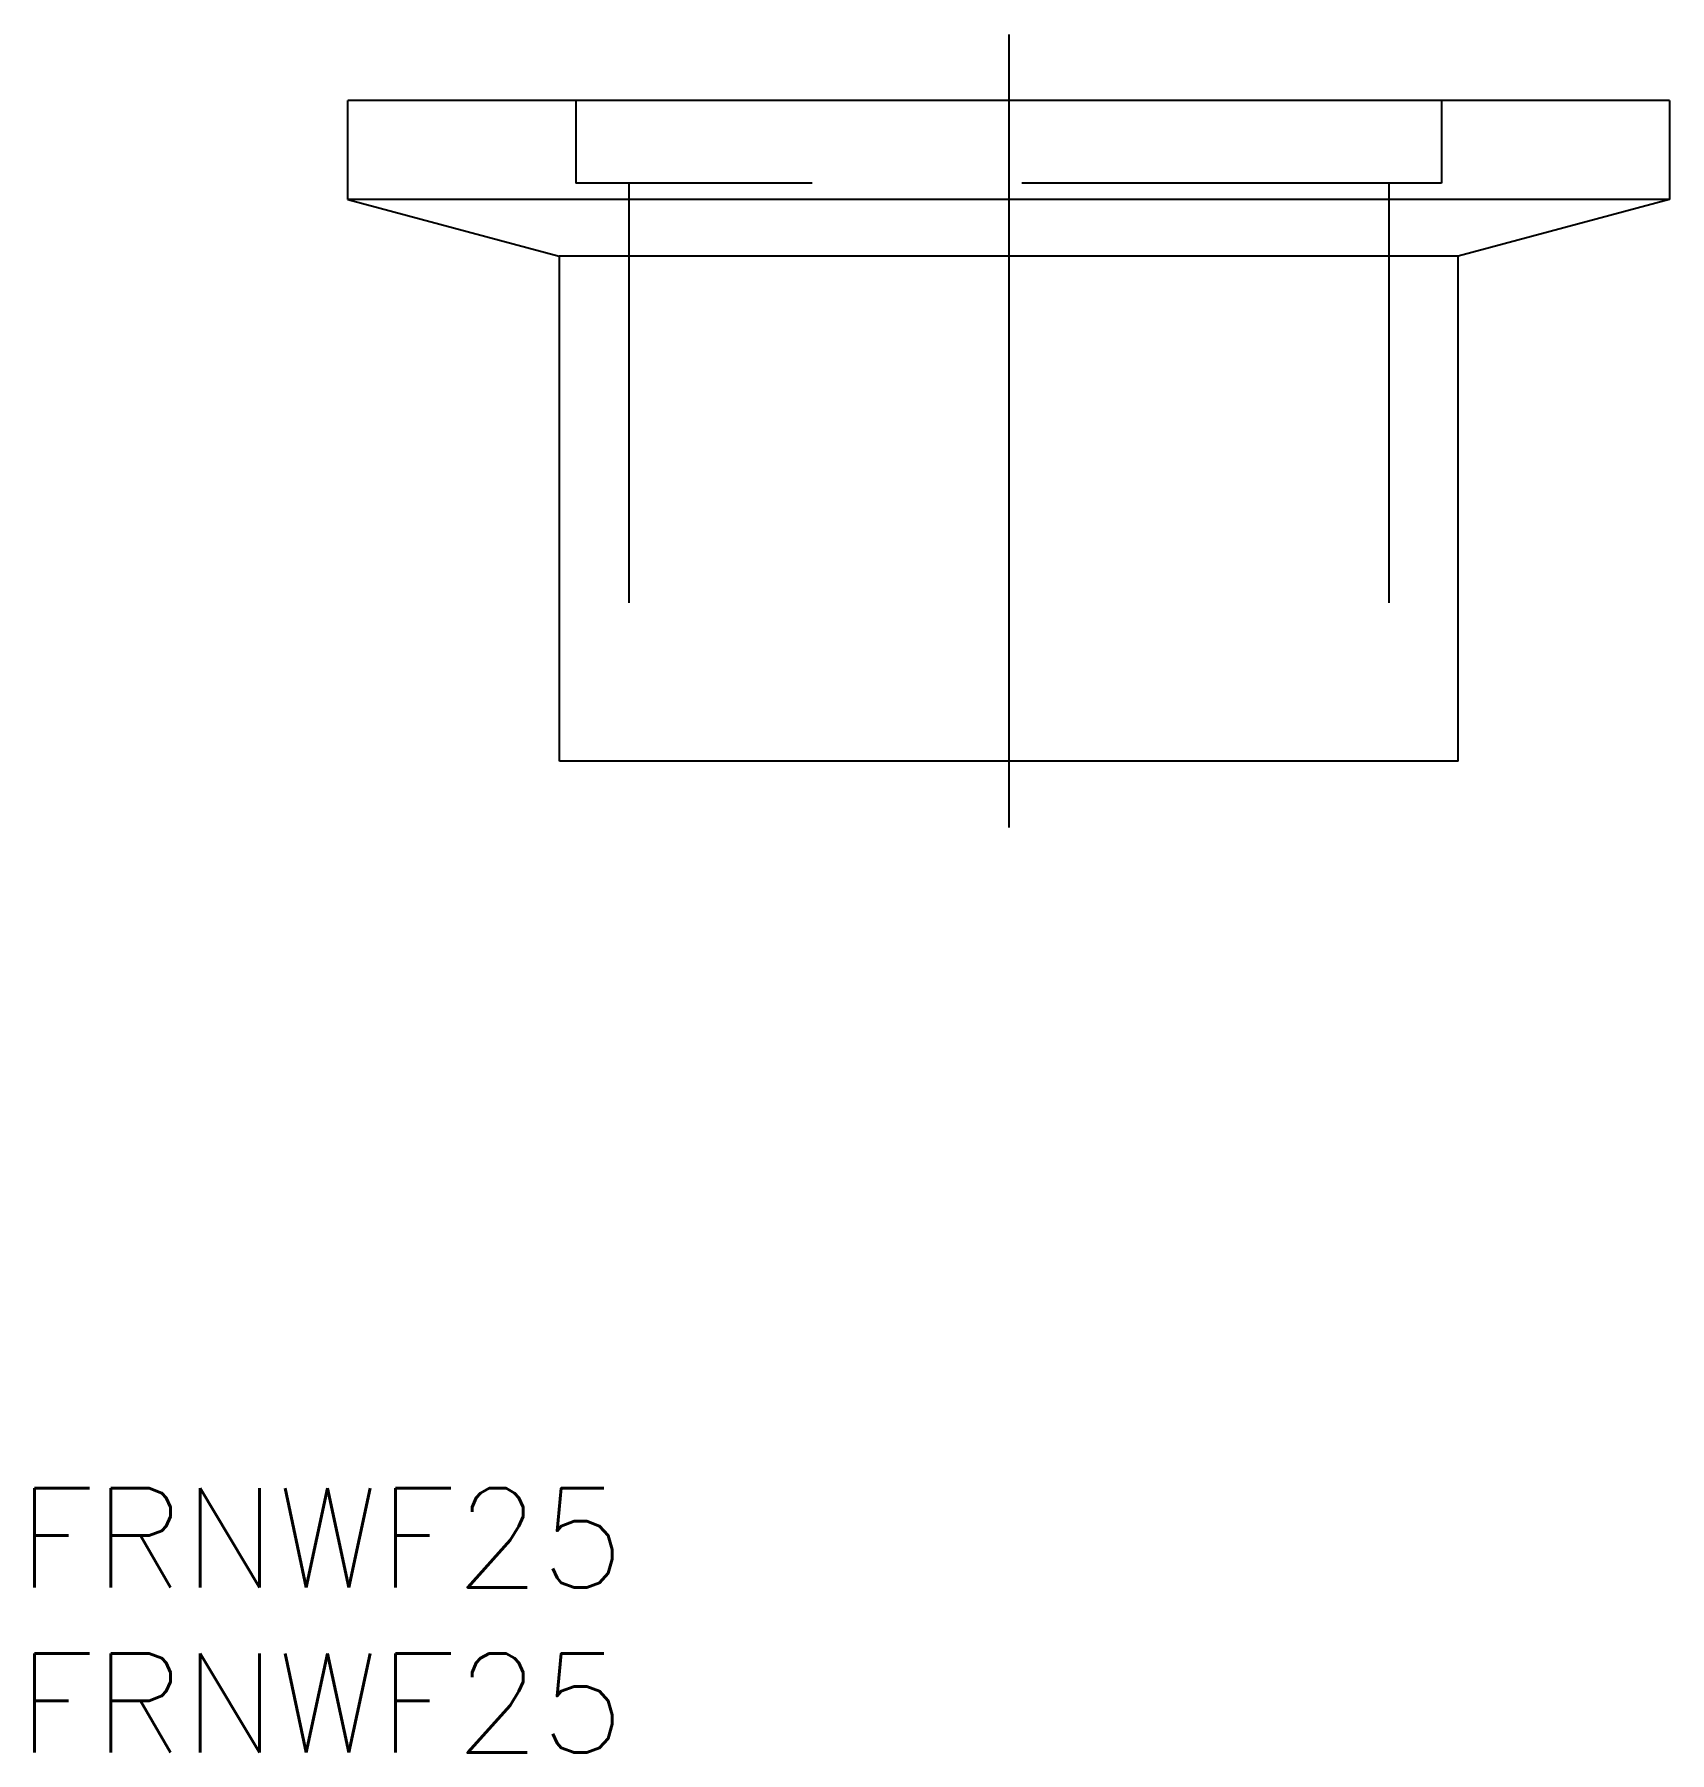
# Model space of a CAD drawing. Extents: x -29.5 to 20, y -50 to 2.
import ezdxf

# ---------------------------------------------------------------- set-up
doc = ezdxf.new("R2010")
doc.units = 0
doc.linetypes.add('CENTER', pattern=[50.8, 31.75, -6.35, 6.35, -6.35])
doc.linetypes.add('DASHED', pattern=[19.05, 12.7, -6.35])
doc.layers.get('0').update_dxf_attribs({"linetype": 'CONTINUOUS'})
doc.layers.add('CENTER', color=1, linetype='CENTER')
doc.styles.get("Standard").update_dxf_attribs({"font": 'txt.shx', "height": 3, "bigfont": 'bigfont.shx'})

msp = doc.modelspace()

# ---------------------------------------------------------------- linework, layer by layer
at = {"color": 7, "linetype": 'CONTINUOUS'}
for p, q in [((19.994, 0), (-20.006, 0)), ((-20.006, -3), (-20.006, 0)), ((19.994, 0), (19.994, -3)), ((19.994, -3), (-20.006, -3)), ((-20.006, -3), (-13.606, -4.715)), ((19.994, -3), (13.594, -4.715)), ((13.594, -4.715), (-13.606, -4.715)), ((-13.6, -20), (-13.6, -4.715)), ((13.6, -20), (13.594, -4.715)), ((13.6, -20), (-13.6, -20))]:
    msp.add_line(p, q, dxfattribs=at)
at = {"color": 3, "linetype": 'DASHED'}
for p, q in [((-13.106, 0), (-13.106, -2.5)), ((13.094, 0), (13.094, -2.5)), ((13.094, -2.5), (-13.106, -2.5)), ((-11.5, -2.5), (-11.5, -20)), ((11.5, -2.5), (11.5, -20))]:
    msp.add_line(p, q, dxfattribs=at)
at = {"layer": 'CENTER', "color": 1, "linetype": 'CENTER'}
msp.add_line((0, 2), (0, -22), dxfattribs=at)

# ---------------------------------------------------------------- texts
at = {"color": 7, "linetype": 'CONTINUOUS'}
for p in [(-30, -45), (-30, -50)]:
    msp.add_text('FRNWF25', height=3, dxfattribs=at).set_placement(p)

doc.saveas('drawing.dxf')
